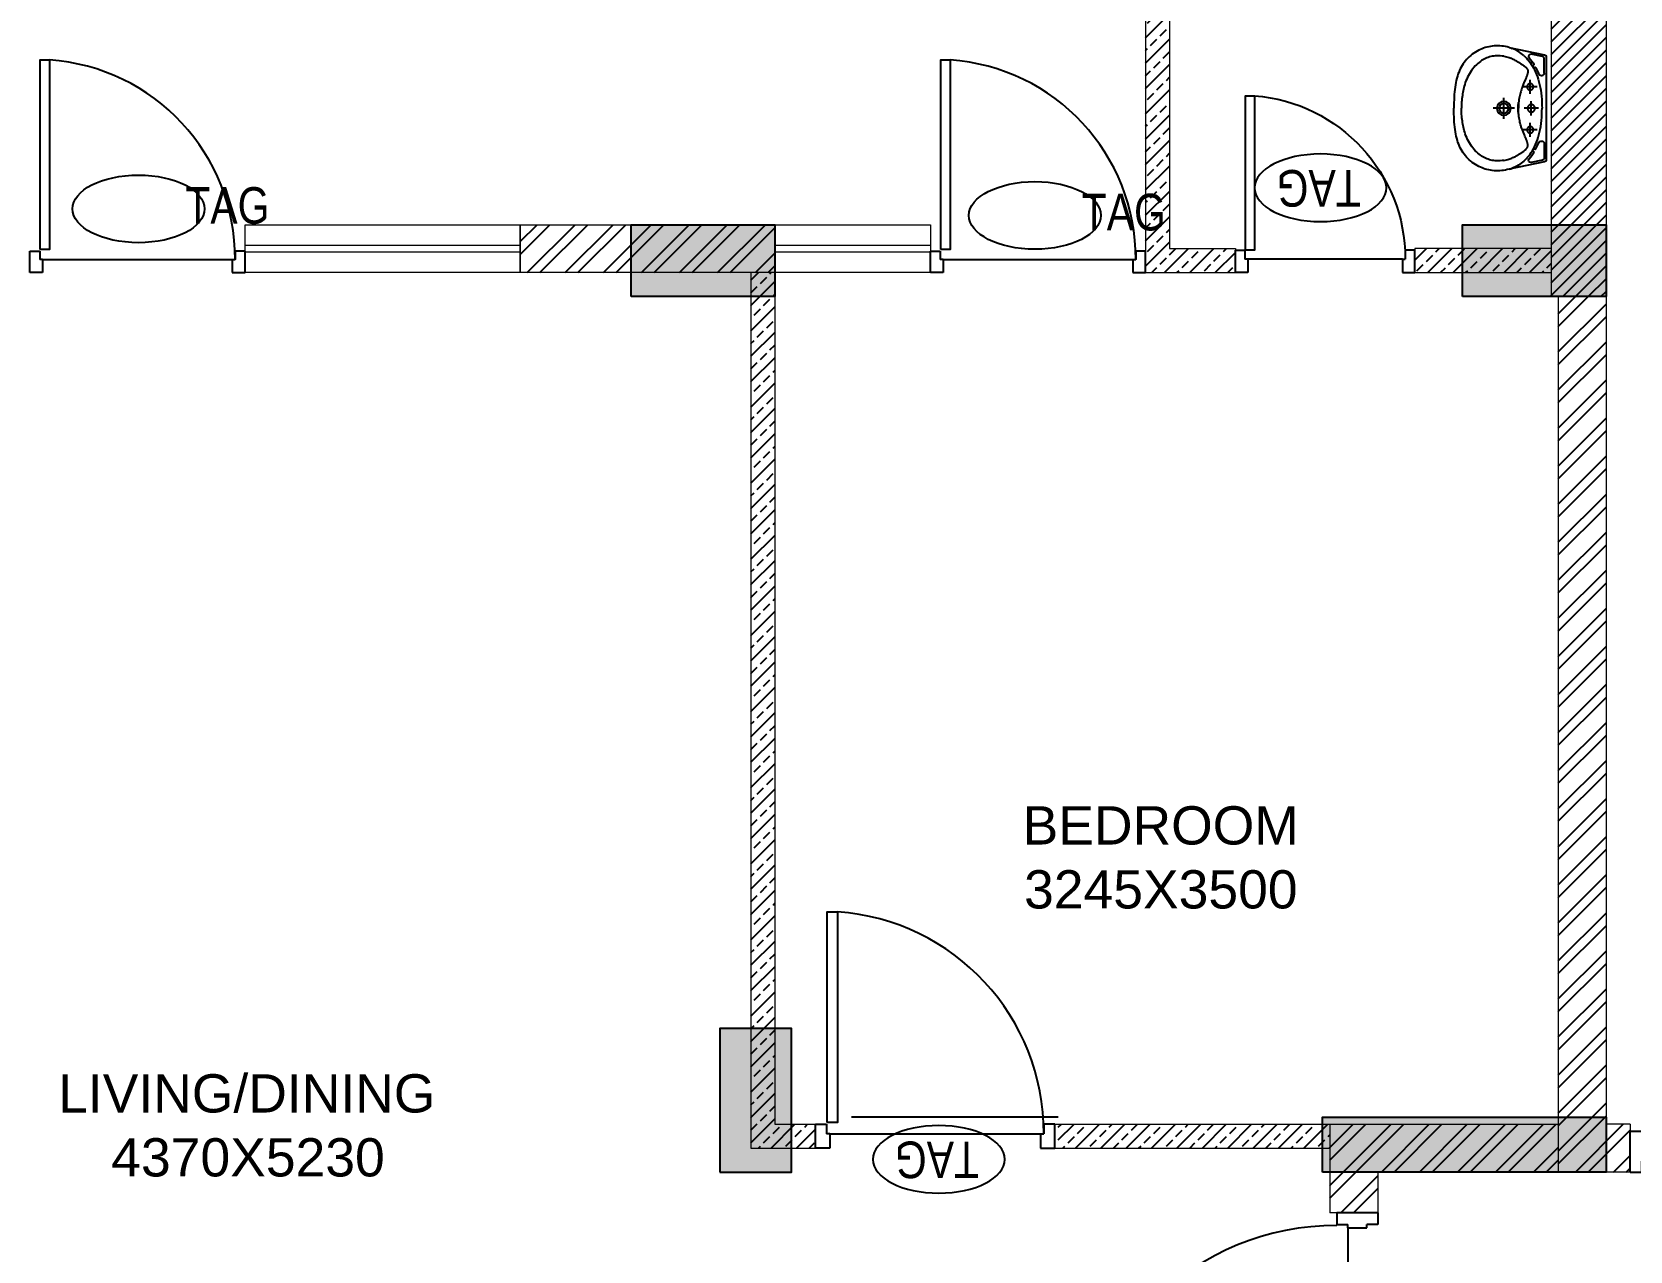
# Model space of a CAD drawing. Header units: millimetres. Extents: x 1255966 to 1543012, y 318612 to 465611.
# Drawn here: x 1413335 to 1420016, y 417429 to 422525 of the extents above; entities that cross this region are included whole.
import ezdxf
from ezdxf.enums import TextEntityAlignment as Align

# ---------------------------------------------------------------- set-up
doc = ezdxf.new("R2010")
doc.units = ezdxf.units.MM
doc.header["$LTSCALE"] = 500
doc.header["$MEASUREMENT"] = 0
doc.linetypes.add('CENTER', pattern=[2, 1.25, -0.25, 0.25, -0.25])
doc.linetypes.add('HIDDEN', pattern=[0.375, 0.25, -0.125])
doc.layers.get('Defpoints').update_dxf_attribs({"lineweight": 0})
for name, color, linetype in [('AHC-A-FURNITURE', 2, 'Continuous'), ('DOOR', 8, 'Continuous'), ('Drop', 143, 'Continuous'), ('FIXTURE', 251, 'Continuous'), ('TEXT -RM MM', 181, 'Continuous'), ('TEXT-RM NAME', 6, 'Continuous'), ('TOWER AREA COLUMN.', 6, 'Continuous')]:
    doc.layers.add(name, color=color, linetype=linetype)
doc.layers.add('AREA-DIM', color=7, linetype='Continuous', true_color=0x0000ef)
for name, color, linetype, lineweight in [('TOWER COL HATCH', 253, 'Continuous', 20), ('Wall', 2, 'Continuous', 15), ('WIN', 144, 'Continuous', 15)]:
    doc.layers.add(name, color=color, linetype=linetype, lineweight=lineweight)
doc.styles.add('simplex', font='simplex.shx')
doc.styles.get("Standard").update_dxf_attribs({"font": 'arial.ttf'})
pattern_1 = [(45, (920216.684, 1257022.11), (-53.0330086, 53.0330086), []), (45, (920269.72, 1257022.11), (-53.0330086, 53.0330086), [37.5, -18.75])]

# ---------------------------------------------------------------- blocks, each defined once
blk = doc.blocks.new('A$C26E901EB')
at = {"layer": 'Drop'}
h = blk.add_hatch(dxfattribs=at)
h.set_pattern_fill('ANSI31', color=256, scale=8, angle=720, style=0)
h.set_pattern_definition([(315, (5609.332, 22815.355), (17.960512, 17.960512), [])])
h.paths.add_polyline_path([(84.3, 208.6), (84.3, 258.9), (132.9, 258.9), (132.9, 144.1), (63.4, 143.9), (0, 143.9), (0, 208.6)])
h.paths.add_polyline_path([(63.4, 143.9), (63.4, 0), (0, 0), (0, 143.9)])
h.paths.add_polyline_path([(132.9, 293), (132.9, 258.9), (84.3, 258.9), (84.3, 293)])
at = {"layer": 'Drop', "const_width": 10, "elevation": -0.5}
blk.add_lwpolyline([(132.9, 297.7), (132.9, 144.1), (63.4, 144.1), (63.4, 0)], dxfattribs=at)
blk = doc.blocks.new('DOOR 1050')
at = {"layer": 'DOOR', "ltscale": 100}
for p, q in [((0, 1022), (-154.3, 1022)), ((-154.3, 1022), (-154.3, 977.8)), ((-154.3, 977.8), (-113.1, 977.8)), ((-113.1, 965.4), (-113.1, 977.8)), ((-113.1, 965.4), (-41.1, 965.4)), ((-113.1, 965.4), (-113.1, -1.4)), ((-41.1, 965.4), (-41.1, 977.8)), ((0, 977.8), (-41.1, 977.8)), ((0, 1022), (0, 977.8)), ((-154.3, -58), (-154.3, -13.8)), ((-154.3, -13.8), (-113.1, -13.8)), ((0, -58), (-154.3, -58)), ((-113.1, -1.4), (-41.1, -1.4)), ((-113.1, -1.4), (-113.1, -13.8)), ((-41.1, -1.4), (-41.1, -13.8)), ((0, -13.8), (-41.1, -13.8)), ((0, -58), (0, -13.8))]:
    blk.add_line(p, q, dxfattribs=at)
blk.add_lwpolyline([(-153.9, -11.3), (-1139.7, -11.3), (-1139.7, 29.9), (-153.9, 29.9)], close=True, dxfattribs=at)
at = {"layer": 'DOOR', "linetype": 'Continuous'}
blk.add_arc((-153.9, -11.3), 985.8, 90, 177.60806, dxfattribs=at)
at = {"layer": 'TEXT -RM MM', "linetype": 'Continuous', "xscale": -0.9000000000003879, "yscale": 0.9000000000003879, "zscale": 0.9000000000003879, "rotation": 90}
blk.add_blockref('A$C26E901EB', (16.6, 574.6, 0.4), dxfattribs=at)
at = {"layer": 'Defpoints', "ltscale": 100, "style": 'simplex', "width": 0.8}
blk.add_attdef('D1050', (-414.4, 165), '', height=102.9, rotation=180, dxfattribs=at)
blk = doc.blocks.new('DOOR 900')
at = {"layer": 'DOOR', "ltscale": 100}
for p, q in [((0, 15), (93, 15)), ((0, -40), (0, 15)), ((93, 15), (93, -28)), ((55.8, -40), (0, -40)), ((93, -28), (55.8, -28)), ((55.8, -40), (55.8, -28)), ((55.8, -40), (55.8, -860)), ((55.8, -860), (0, -860)), ((0, -860), (0, -915)), ((55.8, -860), (55.8, -872)), ((0, -915), (93, -915)), ((93, -872), (55.8, -872)), ((93, -915), (93, -872))]:
    blk.add_line(p, q, dxfattribs=at)
blk.add_lwpolyline([(99.6, -30.4), (918.5, -30.4), (918.5, -70.4), (99.6, -70.4)], close=True, dxfattribs=at)
blk.add_arc((60.5, -12), 860, 269.68451, 356.10376, dxfattribs=at)
blk = doc.blocks.new('DOOR 750')
at = {"layer": 'DOOR', "ltscale": 100}
for p, q in [((0, 730), (100, 730)), ((0, 675), (0, 730)), ((100, 730), (100, 687)), ((60, 675), (0, 675)), ((100, 687), (60, 687)), ((60, 675), (60, 687)), ((60, 675), (60, -15)), ((60, -15), (0, -15)), ((0, -15), (0, -70)), ((0, -70), (100, -70)), ((60, -15), (60, -27)), ((100, -27), (60, -27)), ((100, -70), (100, -27))]:
    blk.add_line(p, q, dxfattribs=at)
blk.add_lwpolyline([(99.6, -24.6), (787.7, -24.6), (787.7, 15.4), (99.6, 15.4)], close=True, dxfattribs=at)
at = {"layer": 'DOOR', "linetype": 'Continuous'}
blk.add_arc((62, -40.9), 727.9, 4.43826, 90.15923, dxfattribs=at)
at = {"layer": 'Defpoints', "ltscale": 100, "style": 'simplex', "width": 0.8}
blk.add_attdef('D750', (284.7, 36.5), '', height=100, dxfattribs=at)
blk = doc.blocks.new('MICHELANGELO PLAN')
at = {"layer": 'FIXTURE'}
for p, q in [((-223.5, 190.1), (-254.5, 41.6)), ((214.7, 197.3), (-214.7, 197.3)), ((-189.5, 141.6), (-185.2, 144.4)), ((-184.4, 134.2), (-176.8, 139)), ((-178.7, 142.5), (-177, 138.9)), ((-171.2, 147.6), (-169.2, 143.4)), ((-169.2, 153.5), (-164.2, 156.1)), ((-164.2, 156.1), (-155, 160.5)), ((-155, 160.5), (-145.2, 164.6)), ((-145.2, 164.6), (-143, 165.4)), ((-137.1, 173.9), (-137.1, 179.3)), ((-111.4, 166.4), (-100.2, 169.1)), ((-100.2, 169.1), (-88.6, 171.6)), ((-88.6, 171.6), (-76.5, 173.7)), ((-76.5, 173.7), (-63.8, 175.5)), ((76.5, 173.7), (63.8, 175.5)), ((88.6, 171.6), (76.5, 173.7)), ((100.2, 169.1), (88.6, 171.6)), ((111.4, 166.4), (100.2, 169.1)), ((137.1, 173.9), (137.1, 179.3)), ((145.2, 164.6), (143, 165.4)), ((155, 160.5), (145.2, 164.6)), ((164.2, 156.1), (155, 160.5)), ((169.2, 153.5), (164.2, 156.1)), ((171.2, 147.6), (169.2, 143.4)), ((184.4, 134.2), (176.8, 139)), ((178.7, 142.5), (177, 138.9)), ((189.5, 141.6), (185.2, 144.4)), ((254.5, 41.6), (223.5, 190.1)), ((-244.4, 68), (-247.3, 61.8)), ((-241.2, 74.3), (-244.4, 68)), ((-229.7, 92.1), (-233.8, 86.4)), ((-229.9, 91.9), (-229.9, 91.9)), ((-225.4, 97.7), (-229.7, 92.1)), ((-229.7, 92.1), (-229.7, 92.1)), ((-220.7, 103.2), (-225.5, 97.6)), ((-220.8, 103.1), (-215.7, 108.6)), ((-215.7, 108.5), (-210.3, 113.9)), ((-210.4, 113.8), (-204.5, 119.2)), ((-122.1, 110.4), (-116.6, 108.1)), ((-19.3, 79.8), (-19.9, 79.9)), ((-19.3, 79.8), (-19.3, 80.4)), ((0, 79), (-2.1, 79)), ((2.1, 79), (0, 79)), ((19.3, 79.8), (19.3, 80.4)), ((210.4, 113.8), (204.5, 119.2)), ((215.7, 108.5), (210.3, 113.9)), ((220.8, 103.1), (215.7, 108.6)), ((220.7, 103.2), (225.5, 97.6)), ((225.4, 97.7), (229.7, 92.1)), ((229.7, 92.1), (233.8, 86.4)), ((229.7, 92.1), (229.7, 92.1)), ((229.9, 91.9), (229.9, 91.9)), ((241.2, 74.3), (244.4, 68)), ((244.4, 68), (247.3, 61.8)), ((-254.5, 41.6), (-252.5, 48.3)), ((-252.5, 48.3), (-250.1, 54.9)), ((-247.3, 61.8), (-250.1, 54.9)), ((247.3, 61.8), (250.1, 54.9)), ((252.5, 48.3), (250.1, 54.9)), ((254.5, 41.6), (252.5, 48.3))]:
    blk.add_line(p, q, dxfattribs=at)
at = {"layer": 'FIXTURE', "linetype": 'CENTER', "ltscale": 10}
for p, q in [((-89.9, 159.5), (-89.9, 100.2)), ((-29.6, 134.3), (29.6, 134.3)), ((0, 164), (0, 104.7)), ((89.9, 159.5), (89.9, 100.2)), ((-119.5, 129.9), (-60.3, 129.9)), ((60.3, 129.9), (119.5, 129.9)), ((-44.4, 19.7), (44.4, 19.7)), ((0, 64.1), (0, -24.7))]:
    blk.add_line(p, q, dxfattribs=at)
at = {"layer": 'FIXTURE'}
for points in [[(-146.1, 188.3), (-207.4, 188.3, 0.355211), (-216.2, 181.1), (-226.1, 133.7, 0.709657), (-211.6, 124.9), (-203.8, 131.3), (-196.9, 136.6), (-189.5, 141.6)], [(146.1, 188.3), (207.4, 188.3, -0.355211), (216.2, 181.1), (226.1, 133.7, -0.709657), (211.6, 124.9), (203.8, 131.3), (196.9, 136.6), (189.5, 141.6)]]:
    blk.add_lwpolyline(points, format="xyb", dxfattribs=at)
for points in [[(-204.8, 118.8), (-198.3, 124.3), (-191.6, 129.3), (-184.4, 134.2)], [(-176.8, 139), (-168.8, 143.6), (-160.3, 148.1), (-151.3, 152.3), (-141.9, 156.2), (-132.2, 159.9), (-122, 163.3), (-111.4, 166.4)], [(-63.8, 175.5), (-50.5, 177), (-37.5, 178.1), (-24.8, 178.8), (-12.3, 179.2), (0, 179.3)], [(63.8, 175.5), (50.5, 177), (37.5, 178.1), (24.8, 178.8), (12.3, 179.2), (0, 179.3)], [(176.8, 139), (168.8, 143.6), (160.3, 148.1), (151.3, 152.3), (141.9, 156.2), (132.2, 159.9), (122, 163.3), (111.4, 166.4)], [(204.8, 118.8), (198.3, 124.3), (191.6, 129.3), (184.4, 134.2)], [(-233.8, 86.4), (-237.5, 80.6), (-241.2, 74.3)], [(-217.6, 19.7), (-216.6, 25.4), (-215.5, 30.8), (-214.2, 35.8), (-212.8, 40.6), (-211.2, 45.2), (-209.6, 49.6), (-207.8, 53.7), (-206.1, 57.6), (-204.3, 61.3), (-202.5, 64.9), (-200.7, 68.2), (-199, 71.4), (-197.2, 74.5), (-195.5, 77.4), (-193.8, 80.2), (-192.2, 82.9), (-190.6, 85.4), (-189, 87.9), (-187.4, 90.3), (-185.9, 92.6), (-184.4, 94.8), (-182.9, 96.9), (-181.5, 98.9), (-180.1, 100.8), (-178.7, 102.7), (-177.4, 104.5), (-176, 106.2), (-174.7, 107.9), (-173.4, 109.5), (-172.1, 111), (-170.8, 112.4), (-169.5, 113.7), (-168.2, 114.9), (-166.9, 116), (-165.5, 116.9), (-164.2, 117.7), (-162.8, 118.4), (-161.5, 118.9), (-160.1, 119.4), (-158.6, 119.7), (-157.1, 119.9), (-155.6, 120), (-154, 120), (-152.3, 119.9), (-150.6, 119.7), (-148.8, 119.4), (-146.9, 119.1), (-145, 118.6), (-143, 118.1), (-141, 117.5), (-138.9, 116.8), (-136.8, 116.1), (-134.5, 115.3), (-132.2, 114.4), (-129.8, 113.5), (-127.4, 112.6), (-124.8, 111.5), (-122.1, 110.4)], [(-116.6, 108.1), (-110.5, 105.6), (-104.1, 102.9)], [(-104.1, 102.9), (-100.6, 101.5), (-97.1, 100), (-93.4, 98.6), (-89.5, 97.1), (-85.5, 95.6), (-83.9, 95)], [(-83.9, 95), (-81.3, 94.1), (-76.9, 92.6), (-74.3, 91.8)], [(-74.3, 91.8), (-72.4, 91.2), (-67.6, 89.7), (-62.7, 88.4), (-57.5, 87.1), (-52.1, 85.9), (-46.5, 84.8), (-40.7, 83.7), (-34.6, 82.8), (-28.2, 82), (-21.6, 81.3), (-14.7, 80.8), (-7.5, 80.5), (0, 80.4)], [(-24.7, 80.7), (-24.7, 80.7), (-24.7, 80.7), (-24.5, 80.7), (-24.3, 80.7), (-24.1, 80.7), (-23.7, 80.7), (-23.3, 80.7), (-22.8, 80.7), (-22.3, 80.7)], [(-19.9, 79.9), (-20.6, 80), (-21.1, 80), (-21.7, 80.1), (-22.2, 80.2), (-22.7, 80.2), (-23.2, 80.3), (-23.6, 80.4), (-23.9, 80.4), (-24.2, 80.5), (-24.4, 80.6), (-24.6, 80.6), (-24.7, 80.6), (-24.7, 80.7)], [(-22.3, 80.7), (-21.2, 80.6), (-20.6, 80.5), (-20, 80.5), (-19.3, 80.4)], [(-19.3, 80.4), (-17.1, 80.3), (-15, 80.1), (-12.8, 80), (-10.6, 79.9), (-8.5, 79.8), (-6.4, 79.7), (-4.2, 79.7), (-2.1, 79.6), (0, 79.6)], [(-2.1, 79), (-4.2, 79.1), (-6.3, 79.1), (-8.5, 79.2), (-10.6, 79.3), (-12.8, 79.4), (-14.9, 79.5), (-17.1, 79.7), (-19.3, 79.8)], [(74.3, 91.8), (69.6, 90.3), (64.5, 88.9), (59.2, 87.5), (53.7, 86.2), (48, 85), (42, 83.9), (35.7, 83), (29.2, 82.1), (22.4, 81.4), (15.2, 80.9), (7.8, 80.5), (0, 80.4)], [(0, 79.6), (2.1, 79.6), (4.2, 79.7), (6.4, 79.7), (8.5, 79.8), (10.6, 79.9), (12.8, 80), (15, 80.1), (17.1, 80.3), (19.3, 80.4)], [(19.3, 79.8), (17.1, 79.7), (14.9, 79.5), (12.8, 79.4), (10.6, 79.3), (8.5, 79.2), (6.3, 79.1), (4.2, 79.1), (2.1, 79)], [(24.7, 80.7), (24.7, 80.6), (24.6, 80.6), (24.4, 80.6), (24.2, 80.5), (23.9, 80.4), (23.6, 80.4), (23.2, 80.3), (22.7, 80.2), (22.2, 80.2), (21.7, 80.1), (21.2, 80), (20.6, 80), (20, 79.9), (19.3, 79.8)], [(19.3, 80.4), (20, 80.5), (20.6, 80.5)], [(20.6, 80.5), (21.8, 80.6), (22.3, 80.7), (22.9, 80.7), (23.3, 80.7), (23.7, 80.7), (24.1, 80.7), (24.3, 80.7), (24.5, 80.7), (24.7, 80.7), (24.7, 80.7), (24.7, 80.7)], [(83.9, 95), (79, 93.3), (74.3, 91.8)], [(106.5, 103.9), (103.1, 102.5), (99.5, 101), (95.7, 99.5), (91.8, 98), (87.7, 96.4), (83.9, 95)], [(217.6, 19.7), (216.5, 25.6), (215.4, 31.1), (214, 36.4), (212.5, 41.3), (210.9, 46.1), (209.2, 50.6), (207.4, 54.8), (205.6, 58.8), (203.7, 62.6), (201.8, 66.2), (200, 69.5), (198.2, 72.8), (196.4, 75.9), (194.6, 78.8), (192.9, 81.7), (191.2, 84.4), (189.5, 87), (187.9, 89.5), (186.3, 91.9), (184.8, 94.2), (183.3, 96.4), (181.8, 98.5), (180.3, 100.6), (178.9, 102.5), (177.5, 104.4), (176.1, 106.2), (174.7, 107.9), (173.4, 109.5), (172, 111.1), (170.7, 112.5), (169.3, 113.9), (168, 115.1), (166.6, 116.2), (165.2, 117.1), (163.8, 117.9), (162.4, 118.6), (160.9, 119.1), (159.5, 119.5), (158, 119.8), (156.4, 120), (154.8, 120), (153.1, 120), (151.3, 119.8), (149.5, 119.6), (147.6, 119.2), (145.6, 118.8), (143.6, 118.2), (141.5, 117.6), (139.3, 117), (137.1, 116.2), (134.8, 115.4), (132.4, 114.5), (129.9, 113.6), (127.4, 112.6), (124.7, 111.5), (121.9, 110.4), (106.5, 103.9)], [(233.8, 86.4), (237.5, 80.6), (241.2, 74.3)], [(-254.5, 41.6), (-256.4, 34.2), (-258, 26.6), (-259.3, 18.8), (-260.3, 10.8), (-260.9, 2.8), (-261.2, -5.2), (-261.1, -13.2), (-260.7, -21.2), (-259.9, -28.9), (-258.9, -36.4), (-257.5, -43.7), (-255.9, -50.9), (-254, -57.9), (-251.7, -64.7), (-249.2, -71.6), (-246.2, -78.4), (-243, -85.3), (-239.3, -92.1), (-235.2, -98.9), (-230.7, -105.7), (-225.9, -112.3), (-220.8, -118.7), (-215.4, -124.8), (-209.8, -130.7), (-204, -136.1), (-198.1, -141.2), (-192, -146.1), (-185.6, -150.6), (-179.1, -154.8), (-172.4, -158.8), (-165.3, -162.5), (-157.9, -165.9), (-150.3, -169.1), (-142.3, -172.1), (-134, -174.7), (-125.4, -177.1), (-116.5, -179.2), (-107.4, -181.1), (-98, -182.8), (-88.4, -184.2), (-78.5, -185.5), (-68.3, -186.5), (-57.8, -187.4), (-47, -188.1), (-35.8, -188.6), (-24.2, -189), (-12.3, -189.2), (0, -189.3)], [(-217.6, 19.7), (-218.6, 12), (-219.2, 4.6), (-219.5, -2.6), (-219.4, -9.5), (-219.1, -16.2), (-218.4, -22.6), (-217.4, -28.8), (-216.2, -34.8), (-214.7, -40.6), (-212.9, -46.2), (-210.9, -51.7), (-208.6, -57.1), (-206, -62.5), (-203, -67.8), (-199.7, -73.1), (-196, -78.5), (-191.8, -83.9), (-187.3, -89.3), (-182.3, -94.7), (-177, -100), (-171.2, -105.2), (-165, -110.3), (-158.5, -115.2), (-151.7, -119.8), (-144.6, -124.3), (-137.2, -128.4), (-129.8, -132.2), (-122.3, -135.6), (-114.7, -138.7), (-107.3, -141.4), (-100, -143.8), (-93, -145.8), (-86.1, -147.5), (-79.4, -149), (-72.9, -150.4), (-66.4, -151.6), (-60, -152.6), (-53.5, -153.6), (-46.7, -154.5), (-39.8, -155.4), (-32.6, -156.1), (-25.1, -156.8), (-17.1, -157.3), (-8.7, -157.7), (0, -157.8)], [(254.5, 41.6), (256.4, 34.2), (258, 26.6), (259.3, 18.8), (260.3, 10.8), (260.9, 2.8), (261.2, -5.2), (261.1, -13.2), (260.7, -21.2), (259.9, -28.9), (258.9, -36.4), (257.5, -43.7), (255.9, -50.9), (254, -57.9), (251.7, -64.7), (249.2, -71.6), (246.2, -78.4), (243, -85.3), (239.3, -92.1), (235.2, -98.9), (230.7, -105.7), (225.9, -112.3), (220.8, -118.7), (215.4, -124.8), (209.8, -130.7), (204, -136.1), (198.1, -141.2), (192, -146.1), (185.6, -150.6), (179.1, -154.8), (172.4, -158.8), (165.3, -162.5), (157.9, -165.9), (150.3, -169.1), (142.3, -172.1), (134, -174.7), (125.4, -177.1), (116.5, -179.2), (107.4, -181.1), (98, -182.8), (88.4, -184.2), (78.5, -185.5), (68.3, -186.5), (57.8, -187.4), (47, -188.1), (35.8, -188.6), (24.2, -189), (12.3, -189.2), (0, -189.3)], [(217.6, 19.7), (218.6, 12), (219.2, 4.6), (219.5, -2.6), (219.4, -9.5), (219.1, -16.2), (218.4, -22.6), (217.4, -28.8), (216.2, -34.8), (214.7, -40.6), (212.9, -46.2), (210.9, -51.7), (208.6, -57.1), (206, -62.5), (203, -67.8), (199.7, -73.1), (196, -78.5), (191.8, -83.9), (187.3, -89.3), (182.3, -94.7), (177, -100), (171.2, -105.2), (165, -110.3), (158.5, -115.2), (151.7, -119.8), (144.6, -124.3), (137.2, -128.4), (129.8, -132.2), (122.3, -135.6), (114.7, -138.7), (107.3, -141.4), (100, -143.8), (93, -145.8), (86.1, -147.5), (79.4, -149), (72.9, -150.4), (66.4, -151.6), (60, -152.6), (53.5, -153.6), (46.7, -154.5), (39.8, -155.4), (32.6, -156.1), (25.1, -156.8), (17.1, -157.3), (8.7, -157.7), (0, -157.8)]]:
    blk.add_lwpolyline(points, dxfattribs=at)
at = {"layer": 'FIXTURE', "linetype": 'HIDDEN', "ltscale": 10}
for centre, radius in [((-89.9, 129.9), 13.5), ((0, 134.3), 15.7), ((89.9, 129.9), 13.5)]:
    blk.add_circle(centre, radius, dxfattribs=at)
at = {"layer": 'FIXTURE'}
for radius in [29.2, 20.2]:
    blk.add_circle((0, 19.7), radius, dxfattribs=at)
for centre, radius, start, end in [((-214.7, 188.3), 8.99, 90, 168.22238), ((-182.8, 140.6), 4.49, 25.49115, 122.25419), ((-167.2, 149.5), 4.49, 117.43729, 205.49115), ((-146.1, 179.3), 8.99, 0, 90), ((-146.1, 173.9), 8.99, 290.5575, 0), ((146.1, 179.3), 8.99, 90, 180), ((146.1, 173.9), 8.99, 180, 249.4425), ((167.2, 149.5), 4.49, 334.50885, 62.56271), ((182.8, 140.6), 4.49, 57.74581, 154.50885), ((214.7, 188.3), 8.99, 11.77762, 90)]:
    blk.add_arc(centre, radius, start, end, dxfattribs=at)

msp = doc.modelspace()

# ---------------------------------------------------------------- hatches: boundary and pattern name
at = {"layer": 'AHC-A-FURNITURE', "ltscale": 50, "true_color": 0xff0000}
h = msp.add_hatch(dxfattribs=at)
h.set_pattern_fill('ANSI31', color=1, scale=300)
h.set_pattern_definition([(45, (1157523.658, 675112.694), (-26.5165043, 26.5165043), [])])
h.paths.add_polyline_path([(1419685.6, 425558.7), (1419915.6, 425558.7), (1419915.6, 421418.9), (1419685.6, 421418.9)])
at = {"layer": 'AHC-A-FURNITURE', "ltscale": 50, "true_color": 0x5b5b5b}
h = msp.add_hatch(dxfattribs=at)
h.set_pattern_fill('ANSI33', color=251, scale=300)
h.set_pattern_definition(pattern_1)
h.paths.add_polyline_path([(1417990.6, 424743.9), (1418388.1, 424743.9), (1418388.1, 424643.9), (1418090.6, 424643.9), (1418090.6, 424143.9), (1418713.1, 424143.9), (1418713.1, 424043.9), (1418090.6, 424043.9), (1418090.6, 421618.9), (1418365.6, 421618.9), (1418365.6, 421518.9), (1417990.6, 421518.9)])
h = msp.add_hatch(dxfattribs=at)
h.set_pattern_fill('ANSI32', color=251, scale=300)
h.set_pattern_definition([(45, (920216.68, 979406.63), (-79.549513, 79.549513), []), (45, (920269.72, 979406.63), (-79.549513, 79.549513), [])])
h.paths.add_polyline_path([(1415375.6, 421718.9), (1416440.6, 421718.9), (1416440.6, 421518.9), (1415375.6, 421518.9)])
h = msp.add_hatch(dxfattribs=at)
h.set_pattern_fill('ANSI33', color=251, scale=300)
h.set_pattern_definition([(45, (920216.684, 979406.626), (-53.0330086, 53.0330086), []), (45, (920269.72, 979406.626), (-53.0330086, 53.0330086), [37.5, -18.75])])
h.paths.add_polyline_path([(1419116.3, 421612.7), (1419116.3, 421618.9), (1419685.6, 421618.9), (1419685.6, 421518.9), (1419116.3, 421518.9)])
h = msp.add_hatch(dxfattribs=at)
h.set_pattern_fill('ANSI33', color=251, scale=300)
h.set_pattern_definition(pattern_1)
h.paths.add_polyline_path([(1416340.6, 421518.9), (1416440.6, 421518.9), (1416440.6, 417958.9), (1416610.6, 417958.9), (1416610.6, 417943.9), (1416610.6, 417858.9), (1416340.6, 417858.9)])
h = msp.add_hatch(dxfattribs=at)
h.set_pattern_fill('ANSI32', color=251, scale=300)
h.set_pattern_definition([(45, (1157523.66, 675112.7), (-79.549513, 79.549513), []), (45, (1157576.69, 675112.7), (-79.549513, 79.549513), [])])
h.paths.add_polyline_path([(1419715.6, 421418.9), (1419915.6, 421418.9), (1419915.6, 417958.7), (1420015.6, 417958.7), (1420015.6, 417758.7), (1419915.6, 417758.7), (1419715.6, 417758.7)])
h = msp.add_hatch(dxfattribs=at)
h.set_pattern_fill('ANSI33', color=251, scale=300)
h.set_pattern_definition(pattern_1)
h.paths.add_polyline_path([(1417625.6, 417943.9), (1417625.6, 417958.9), (1418761.3, 417958.9), (1418761.3, 417858.9), (1417625.6, 417858.9)])
h = msp.add_hatch(dxfattribs=at)
h.set_pattern_fill('ANSI32', color=251, scale=300)
h.set_pattern_definition([(45, (920216.68, 1257022.11), (-79.549513, 79.549513), []), (45, (920269.72, 1257022.11), (-79.549513, 79.549513), [])])
h.paths.add_polyline_path([(1418761.3, 417958.9), (1419715.6, 417958.9), (1419715.6, 417758.9), (1418961.3, 417758.9), (1418961.3, 417588.9), (1418789.9, 417588.9), (1418761.3, 417588.9)])
at = {"layer": 'TOWER COL HATCH'}
h = msp.add_hatch(color=253, dxfattribs=at)
h.dxf.hatch_style = 1
h.paths.add_polyline_path([(1415840.6, 421418.9), (1415840.6, 421718.9), (1416440.6, 421718.9), (1416440.6, 421418.9)])
h = msp.add_hatch(color=253, dxfattribs=at)
h.dxf.hatch_style = 1
h.paths.add_polyline_path([(1419315.6, 421418.9), (1419315.6, 421718.9), (1419915.6, 421718.9), (1419915.6, 421418.9)])
h = msp.add_hatch(color=253, dxfattribs=at)
h.dxf.hatch_style = 1
h.paths.add_polyline_path([(1416210.6, 417758.9), (1416510.6, 417758.9), (1416510.6, 418358.9), (1416210.6, 418358.9)])
h = msp.add_hatch(color=253, dxfattribs=at)
h.dxf.hatch_style = 1
h.paths.add_polyline_path([(1418730.6, 417758.9), (1418730.6, 417988.9), (1419915.6, 417988.9), (1419915.6, 417758.9)])

# ---------------------------------------------------------------- linework, layer by layer
at = {"linetype": 'Continuous', "extrusion": (0, 0, -1)}
for centre in [(1418721.9, 421873.2), (1417126, 417812.2)]:
    msp.add_ellipse(centre, major_axis=(-275.7, 0), ratio=0.512885, dxfattribs=at)
at = {"linetype": 'Continuous'}
for centre in [(1413780.5, 421785.3), (1417527.8, 421757.7)]:
    msp.add_ellipse(centre, major_axis=(-275.7, 0), ratio=0.512885, dxfattribs=at)
at = {"layer": 'AREA-DIM', "ltscale": 50}
msp.add_line((1417625.6, 417988.9), (1416761.5, 417988.9), dxfattribs=at)
at = {"layer": 'TOWER AREA COLUMN.'}
for points in [[(1415840.6, 421418.9), (1415840.6, 421718.9), (1416440.6, 421718.9), (1416440.6, 421418.9)], [(1419315.6, 421418.9), (1419315.6, 421718.9), (1419915.6, 421718.9), (1419915.6, 421418.9)], [(1416210.6, 417758.9), (1416510.6, 417758.9), (1416510.6, 418358.9), (1416210.6, 418358.9)], [(1418730.6, 417758.9), (1418730.6, 417988.9), (1419915.6, 417988.9), (1419915.6, 417758.9)]]:
    msp.add_lwpolyline(points, close=True, dxfattribs=at)
at = {"layer": 'Wall'}
for p, q in [((1419685.6, 425558.7), (1419685.6, 421418.9)), ((1419915.6, 425558.7), (1419915.6, 417958.7)), ((1417990.6, 424743.9), (1417990.6, 421518.9)), ((1418090.6, 424043.9), (1418090.6, 421618.9)), ((1415375.6, 421518.9), (1415375.6, 421718.9)), ((1415375.6, 421718.9), (1416440.6, 421718.9)), ((1416440.6, 421718.9), (1416440.6, 417958.9)), ((1418090.6, 421618.9), (1418365.6, 421618.9)), ((1418365.6, 421618.9), (1418365.6, 421518.9)), ((1419685.6, 421618.9), (1419116.3, 421618.9)), ((1419116.3, 421618.9), (1419116.3, 421518.9)), ((1416440.6, 421518.9), (1415375.6, 421518.9)), ((1416340.6, 421518.9), (1416340.6, 417858.9)), ((1417990.6, 421518.9), (1418365.6, 421518.9)), ((1419116.3, 421518.9), (1419685.6, 421518.9)), ((1419685.6, 421418.9), (1419915.6, 421418.9)), ((1419715.6, 421418.9), (1419715.6, 417758.7)), ((1416440.6, 417958.9), (1416610.6, 417958.9)), ((1416610.6, 417958.9), (1416610.6, 417858.9)), ((1417610.6, 417958.9), (1419715.6, 417958.9)), ((1417610.6, 417958.9), (1417610.6, 417858.9)), ((1418761.3, 417958.9), (1418761.3, 417588.9)), ((1419715.6, 417958.9), (1419715.6, 417758.9)), ((1420015.6, 417958.7), (1419915.6, 417958.7)), ((1420015.6, 417958.7), (1419915.6, 417958.7)), ((1420015.6, 417958.7), (1420015.6, 417758.7)), ((1420015.6, 417958.7), (1420015.6, 417758.7)), ((1416340.6, 417858.9), (1416610.6, 417858.9)), ((1417610.6, 417858.9), (1418761.3, 417858.9)), ((1418961.3, 417758.9), (1419715.6, 417758.9)), ((1418961.3, 417758.9), (1418961.3, 417588.9)), ((1419715.6, 417758.7), (1419915.6, 417758.7)), ((1420015.6, 417758.7), (1419915.6, 417758.7)), ((1420015.6, 417758.7), (1419915.6, 417758.7)), ((1418961.3, 417588.9), (1418761.3, 417588.9))]:
    msp.add_line(p, q, dxfattribs=at)
at = {"layer": 'WIN'}
for points in [[(1415375.6, 421518.9), (1414225.6, 421518.9), (1414225.6, 421718.9), (1415375.6, 421718.9)], [(1417090.6, 421518.9), (1416440.6, 421518.9), (1416440.6, 421718.9), (1417090.6, 421718.9)], [(1415375.6, 421603.9), (1414225.6, 421603.9), (1414225.6, 421633.9), (1415375.6, 421633.9)], [(1417090.6, 421603.9), (1416440.6, 421603.9), (1416440.6, 421633.9), (1417090.6, 421633.9)]]:
    msp.add_lwpolyline(points, close=True, dxfattribs=at)

# ---------------------------------------------------------------- block references
at = {"layer": 'DOOR', "extrusion": (0, 0, -1)}
for name, p, xscale, yscale, zscale, rotation in [('DOOR 900', (-1413340.1, 421518.9), -0.9677419354838978, 0.9677419354838978, -0.9677419354838978, 270), ('DOOR 900', (-1417105.1, 421518.9), -0.9677419354838978, 0.9677419354838978, -0.9677419354838978, 270), ('DOOR 1050', (-1420080.1, 417758.7), -1.11111111111063, 1.11111111111063, -1.11111111111063, 90), ('DOOR 1050', (-1420080.1, 417758.7), -1.11111111111063, 1.11111111111063, -1.11111111111063, 90), ('DOOR 900', (-1416626.8, 417858.9), -1.075268817204321, 1.075268817204321, -1.075268817204321, 270)]:
    msp.add_blockref(name, p, dxfattribs=dict(at, xscale=xscale, yscale=yscale, zscale=zscale, rotation=rotation))
at = {"layer": 'DOOR', "xscale": -0.9382779447659197, "yscale": 0.9382779447659197, "zscale": 0.9382779447659197, "rotation": 270}
msp.add_blockref('DOOR 750', (1418431.3, 421518.9), dxfattribs=at)
at = {"layer": 'DOOR', "extrusion": (0, 0, -1), "xscale": -1.111111111110629, "yscale": 1.111111111110629, "zscale": -1.111111111110629}
msp.add_blockref('DOOR 1050', (-1418961.3, 416453.3), dxfattribs=at)
at = {"layer": 'FIXTURE', "xscale": -0.999998000000018, "yscale": 0.999998000000018, "zscale": 0.999998000000018, "rotation": 270}
msp.add_blockref('MICHELANGELO PLAN', (1419468.4, 422205.5), dxfattribs=at)

# ---------------------------------------------------------------- texts
at = {"width": 0.8}
for p in [(1418714.1, 421871.2), (1417118.2, 417810.2)]:
    msp.add_attdef('TAG', text='', height=153.1, rotation=180, dxfattribs=at).set_placement(p, align=Align.MIDDLE_CENTER)
for p in [(1414152.1, 421799.4), (1417899.4, 421771.7)]:
    msp.add_attdef('TAG', text='', height=153.1, dxfattribs=at).set_placement(p, align=Align.MIDDLE_CENTER)
at = {"layer": 'TEXT-RM NAME'}
for s, p in [('BEDROOM', (1417476.3, 419128.1)), ('3245X3500', (1417482.4, 418860.8)), ('LIVING/DINING', (1413444.4, 418007.9)), ('4370X5230', (1413666.4, 417740.6))]:
    msp.add_text(s, height=160, rotation=360, dxfattribs=at).set_placement(p)

doc.saveas('drawing.dxf')
